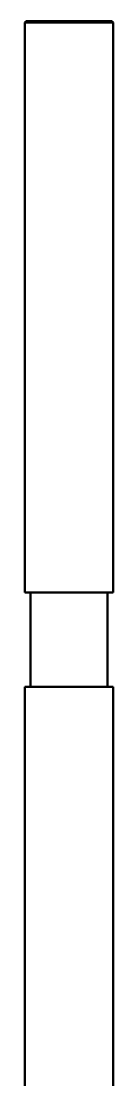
# Paper-space layout 'Layout1' of a CAD drawing. Header units: millimetres. Extents: x 0 to 420, y 0 to 297.
# Drawn here: x 230.86 to 233.86, y 168.65 to 204.6 of the extents above; entities that cross this region are included whole.
import ezdxf

# ---------------------------------------------------------------- set-up
doc = ezdxf.new("R2010")
doc.units = ezdxf.units.MM
doc.layers.add('170', color=7, linetype='Continuous', true_color=0xffffff)

psp = doc.layouts.get("Layout1")

# ---------------------------------------------------------------- linework, layer by layer
at = {"layer": '170', "color": 155, "linetype": 'Continuous', "lineweight": 50}
for p, q in [((230.905, 204.596), (230.855, 204.546)), ((233.855, 204.546), (233.805, 204.596)), ((230.855, 204.546), (230.855, 185.196)), ((233.855, 185.196), (233.855, 204.546)), ((231.055, 185.196), (231.055, 181.996)), ((233.655, 181.996), (233.655, 185.196)), ((230.855, 181.996), (230.855, 162.196)), ((233.855, 162.196), (233.855, 181.996))]:
    psp.add_line(p, q, dxfattribs=at)
for points, knots in [([(230.905, 204.596), (231.016, 204.596), (231.8, 204.596), (232.91, 204.596), (233.695, 204.596), (233.805, 204.596)], [0, 0, 0.038062, 0.308655, 0.691324, 0.96193, 1, 1]), ([(233.855, 204.546), (233.741, 204.546), (232.929, 204.546), (231.781, 204.546), (230.97, 204.546), (230.855, 204.546)], [0, 0, 0.038075, 0.308673, 0.691347, 0.961939, 1, 1]), ([(233.855, 185.196), (233.741, 185.196), (232.929, 185.196), (232.355, 185.196), (231.295, 185.196), (230.855, 185.196)], [0, 0, 0.038075, 0.308673, 0.500014, 0.853556, 1, 1]), ([(233.855, 181.996), (233.741, 181.996), (232.929, 181.996), (232.355, 181.996), (231.295, 181.996), (230.855, 181.996)], [0, 0, 0.038075, 0.308673, 0.500014, 0.853556, 1, 1])]:
    psp.add_open_spline(points, degree=1, knots=knots, dxfattribs=at)

doc.saveas('drawing.dxf')
